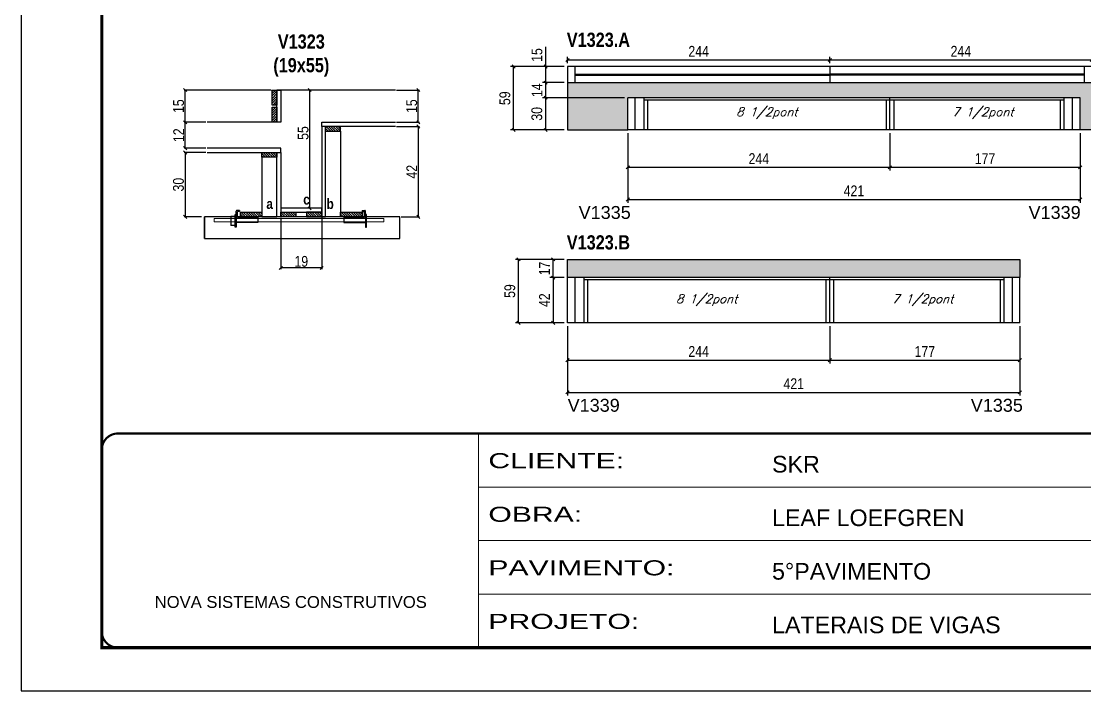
# Model space of a CAD drawing. Extents: x 3309 to 10384, y -2522 to 14608.
# Drawn here: x 8078 to 9068, y 7815 to 8438 of the extents above; entities that cross this region are included whole.
import ezdxf

# ---------------------------------------------------------------- set-up
doc = ezdxf.new("R2010")
doc.units = 0
doc.linetypes.add('CONTINUO', pattern=[0])
doc.linetypes.add('DASHED', pattern=[0.75, 0.5, -0.25])
for name, color, linetype in [('5', 5, 'Continuous'), ('barrote', 251, 'Continuous'), ('COTA', 241, 'Continuous'), ('detalhes', 4, 'Continuous'), ('NOMENCLATURA', 7, 'Continuous'), ('Painéis', 200, 'Continuous'), ('presilha', 1, 'Continuous'), ('SARR_2.2x10', 60, 'Continuous'), ('SARR_2.2x7', 40, 'Continuous'), ('SARR_3.5x7', 81, 'Continuous'), ('texto', 7, 'Continuous')]:
    doc.layers.add(name, color=color, linetype=linetype)
for name, color, linetype, lineweight in [('CONCRETO', 251, 'Continuous', 25), ('Folhas', 255, 'Continuous', 9), ('SARRAFO DE PRESSAO', 251, 'DASHED', 9), ('SCO-___-LAJ', 2, 'Continuous', 0)]:
    doc.layers.add(name, color=color, linetype=linetype, lineweight=lineweight)
doc.layers.add('Laje_Perimetro', color=7, linetype='Continuous', plot=False)
doc.styles.add('ARIAL', font='arial.ttf')
doc.styles.add('COTA TECNICA', font='techl___.ttf', dxfattribs={"height": 10})
doc.styles.add('COTA TECNICA 2X', font='techl___.ttf', dxfattribs={"height": 10})
doc.styles.add('Romans', font='romans.shx')
doc.styles.get("Standard").update_dxf_attribs({"font": 'arial.ttf'})
doc.styles.add('TECNICA', font='techb___.ttf', dxfattribs={"height": 10})
doc.styles.add('Tecnologia', font='')
doc.styles.get('Tecnologia').set_extended_font_data('Forgotten Futurist')
doc.dimstyles.new('PAINEL', dxfattribs={"dimtxt": 10, "dimasz": 3, "dimexe": 3, "dimexo": 3, "dimgap": 3, "dimtad": 1, "dimdec": 1, "dimzin": 12, "dimdsep": 46, "dimtxsty": 'COTA TECNICA', "dimblk1": 'OBLIQUE', "dimblk2": 'OBLIQUE', "dimsah": 1, "dimcen": 0.9, "dimclrd": 4, "dimclre": 4, "dimclrt": 240, "dimadec": 1, "dimazin": 3, "dimtfac": 1, "dimtdec": 1, "dimtmove": 0, "dimatfit": 3, "dimfxl": 1, "dimtolj": 1, "dimtzin": 12, "dimarcsym": 0})
doc.dimstyles.new('SECAO', dxfattribs={"dimscale": 0.333333, "dimtxt": 5, "dimasz": 9, "dimexe": 3, "dimexo": 3, "dimgap": 3, "dimtad": 1, "dimdec": 1, "dimlfac": 0.5, "dimzin": 12, "dimdsep": 46, "dimtxsty": 'COTA TECNICA 2X', "dimblk1": 'OBLIQUE', "dimblk2": 'OBLIQUE', "dimsah": 1, "dimcen": 0.9, "dimclrd": 4, "dimclre": 4, "dimclrt": 240, "dimadec": 1, "dimazin": 3, "dimtfac": 1, "dimtdec": 1, "dimtmove": 0, "dimatfit": 3, "dimfxl": 1, "dimtolj": 1, "dimtzin": 12, "dimarcsym": 0})
pattern_1 = [(135, (41554.996, -115256.5343), (-1.122532015, -1.122532015), [])]

# ---------------------------------------------------------------- blocks, each defined once
blk = doc.blocks.new('9999999999')
at = {"color": 30, "linetype": 'CONTINUO'}
for p, q in [((98564.56, 34230.21), (98564.56, 34429.45)), ((98564.56, 34379.64), (99583.98, 34379.64)), ((98564.56, 34329.83), (99487.98, 34329.83)), ((98564.56, 34280.02), (99487.98, 34280.02))]:
    blk.add_line(p, q, dxfattribs=at)
at = {"color": 30, "linetype": 'CONTINUO', "const_width": 2}
blk.add_lwpolyline([(99583.98, 34230.21), (99583.98, 34414.45, 0.414214), (99568.98, 34429.45), (98228.98, 34429.45, 0.414214), (98213.98, 34414.45), (98213.98, 34245.21, 0.414214), (98228.98, 34230.21), (99583.98, 34230.21)], format="xyb", dxfattribs=at)
at = {"layer": 'Folhas'}
blk.add_lwpolyline([(98138.98, 34190.21), (99623.98, 34190.21), (99623.98, 35240.21), (98138.98, 35240.21)], close=True, dxfattribs=at)
at = {"layer": 'Folhas', "color": 30, "const_width": 3}
blk.add_lwpolyline([(98213.98, 34230.21), (99583.98, 34230.21), (99583.98, 35200.21), (98213.98, 35200.21)], close=True, dxfattribs=at)
at = {"color": 7, "linetype": 'Continuous', "ltscale": 5, "style": 'ARIAL'}
for s, height, p in [('SKR', 15.483, (98837.68, 34393.13)), ('LEAF LOEFGREN', 15.4829, (98837.68, 34343.32)), ('5°PAVIMENTO', 15.4829, (98837.68, 34293.51)), ('NOVA SISTEMAS CONSTRUTIVOS', 11.0592, (98263.19, 34267.21)), ('LATERAIS DE VIGAS', 15.4829, (98837.68, 34243.7))]:
    blk.add_text(s, height=height, dxfattribs=at).set_placement(p)
at = {"layer": 'Folhas', "color": 7, "style": 'Tecnologia', "width": 1.5}
for s, p in [('CLIENTE:', (98573.65, 34397.17)), ('OBRA:', (98573.65, 34347.31)), ('PAVIMENTO:', (98573.65, 34297.5)), ('PROJETO:', (98573.65, 34247.69))]:
    blk.add_text(s, height=14, dxfattribs=at).set_placement(p)
blk = doc.blocks.new('_Oblique')
at = {"color": 0, "linetype": 'ByBlock', "lineweight": -2}
blk.add_line((-0.5, -0.5), (0.5, 0.5), dxfattribs=at)
blk = doc.blocks.new('*D618')
at = {"layer": 'COTA', "color": 4, "lineweight": -2, "transparency": 16777216}
for p, q in [((8319.46, 8254.64), (8319.46, 8207.16)), ((8357.46, 8254.64), (8357.46, 8207.16)), ((8357.46, 8208.16), (8319.46, 8208.16))]:
    blk.add_line(p, q, dxfattribs=at)
at = {"layer": 'Defpoints', "color": 0, "transparency": 16777216}
for p in [(8319.46, 8255.64), (8357.46, 8255.64), (8319.46, 8208.16)]:
    blk.add_point(p, dxfattribs=at)
at = {"layer": 'COTA', "color": 4, "lineweight": -2, "transparency": 16777216, "xscale": 3, "yscale": 3, "zscale": 3, "rotation": 180}
blk.add_blockref('_Oblique', (8319.46, 8208.16), dxfattribs=at)
at = {"layer": 'COTA', "color": 4, "lineweight": -2, "transparency": 16777216, "xscale": 3, "yscale": 3, "zscale": 3}
blk.add_blockref('_Oblique', (8357.46, 8208.16), dxfattribs=at)
at = {"layer": 'COTA', "color": 240, "transparency": 16777216, "insert": (8338.46, 8214.25), "char_height": 10, "attachment_point": 5, "style": 'COTA TECNICA 2X'}
blk.add_mtext('\\A1;19', dxfattribs=at)
blk = doc.blocks.new('PRESILHA METÁLICA 1')
at = {"layer": 'presilha'}
for p, q in [((6, 15.5), (7.5, 15.5)), ((6, -2.5), (6, 15.5)), ((7.5, 10.6), (7.5, 19.9)), ((7.5, 15.5), (7.5, -2.5)), ((12, 21), (8.6, 21)), ((9, 11.6), (9, 18.9)), ((12, 19.5), (9.6, 19.5)), ((12, 21), (12, 19.5)), ((0, 13), (6, 13)), ((0, 13), (0, 0)), ((6, 0), (0, 0)), ((6, 13), (6, 0)), ((37.5, 4.1), (7.5, 4.1)), ((37.5, 11), (9.6, 11)), ((37.5, 11), (37.5, 4.1)), ((7.5, -2.5), (6, -2.5))]:
    blk.add_line(p, q, dxfattribs=at)
for centre, radius, start, end in [((8.6, 19.9), 1.14, 90, 180), ((9.6, 18.9), 0.57, 90, 180), ((9.6, 11.6), 0.57, 180, 270)]:
    blk.add_arc(centre, radius, start, end, dxfattribs=at)
blk = doc.blocks.new('PRESILHA METÁLICA 2')
at = {"layer": 'presilha'}
for p, q in [((-5.2, 23.5), (-5.2, 22)), ((-5.2, 23.5), (-1.9, 23.5)), ((-5.2, 22), (-2.8, 22)), ((-2.2, 14.1), (-2.2, 21.4)), ((0.8, 18), (-0.8, 18)), ((-0.8, 18), (-0.8, 0)), ((-0.8, 14.6), (-0.8, 22.4)), ((0.8, 0), (0.8, 18)), ((-30.8, 13.5), (-30.8, 6.6)), ((-30.8, 13.5), (-2.8, 13.5)), ((-30.8, 6.6), (-0.8, 6.6)), ((-0.8, 0), (0.8, 0))]:
    blk.add_line(p, q, dxfattribs=at)
for centre, radius, start, end in [((-2.8, 21.4), 0.57, 0, 90), ((-1.9, 22.4), 1.14, 0, 90), ((-2.8, 14.1), 0.57, 270, 0)]:
    blk.add_arc(centre, radius, start, end, dxfattribs=at)
blk = doc.blocks.new('*D619')
at = {"layer": 'COTA', "color": 4, "lineweight": -2, "transparency": 16777216}
for p, q in [((8249.76, 8315.64), (8229.41, 8315.64)), ((8230.41, 8315.64), (8230.41, 8255.64)), ((8245.64, 8255.64), (8229.41, 8255.64))]:
    blk.add_line(p, q, dxfattribs=at)
at = {"layer": 'Defpoints', "color": 0, "transparency": 16777216}
for p in [(8250.76, 8315.64), (8230.41, 8255.64), (8246.64, 8255.64)]:
    blk.add_point(p, dxfattribs=at)
at = {"layer": 'COTA', "color": 4, "lineweight": -2, "transparency": 16777216, "xscale": 3, "yscale": 3, "zscale": 3}
for p, rotation in [((8230.41, 8315.64), 90), ((8230.41, 8255.64), 270)]:
    blk.add_blockref('_Oblique', p, dxfattribs=dict(at, rotation=rotation))
at = {"layer": 'COTA', "color": 240, "transparency": 16777216, "insert": (8224.19, 8285.64), "char_height": 10, "attachment_point": 5, "rotation": 90, "style": 'COTA TECNICA 2X'}
blk.add_mtext('\\A1;30', dxfattribs=at)
blk = doc.blocks.new('*D620')
at = {"layer": 'COTA', "color": 4, "lineweight": -2, "transparency": 16777216}
for p, q in [((8427.16, 8339.64), (8448.38, 8339.64)), ((8447.38, 8339.64), (8447.38, 8255.64)), ((8431.27, 8255.64), (8448.38, 8255.64))]:
    blk.add_line(p, q, dxfattribs=at)
at = {"layer": 'Defpoints', "color": 0, "transparency": 16777216}
for p in [(8426.16, 8339.64), (8430.27, 8255.64), (8447.38, 8255.64)]:
    blk.add_point(p, dxfattribs=at)
at = {"layer": 'COTA', "color": 4, "lineweight": -2, "transparency": 16777216, "xscale": 3, "yscale": 3, "zscale": 3}
for p, rotation in [((8447.38, 8339.64), 90), ((8447.38, 8255.64), 270)]:
    blk.add_blockref('_Oblique', p, dxfattribs=dict(at, rotation=rotation))
at = {"layer": 'COTA', "color": 240, "transparency": 16777216, "insert": (8441.3, 8297.64), "char_height": 10, "attachment_point": 5, "rotation": 90, "style": 'COTA TECNICA 2X'}
blk.add_mtext('\\A1;42', dxfattribs=at)
blk = doc.blocks.new('*D621')
at = {"layer": 'COTA', "color": 4, "lineweight": -2, "transparency": 16777216}
for p, q in [((8356.46, 8373.64), (8345.28, 8373.64)), ((8346.28, 8263.64), (8346.28, 8373.64)), ((8356.46, 8263.64), (8345.28, 8263.64))]:
    blk.add_line(p, q, dxfattribs=at)
at = {"layer": 'Defpoints', "color": 0, "transparency": 16777216}
for p in [(8346.28, 8373.64), (8357.46, 8373.64), (8357.46, 8263.64)]:
    blk.add_point(p, dxfattribs=at)
at = {"layer": 'COTA', "color": 4, "lineweight": -2, "transparency": 16777216, "xscale": 3, "yscale": 3, "zscale": 3}
for p, rotation in [((8346.28, 8373.64), 90), ((8346.28, 8263.64), 270)]:
    blk.add_blockref('_Oblique', p, dxfattribs=dict(at, rotation=rotation))
at = {"layer": 'COTA', "color": 240, "transparency": 16777216, "insert": (8340.17, 8333.64), "char_height": 10, "attachment_point": 5, "rotation": 90, "style": 'COTA TECNICA 2X'}
blk.add_mtext('\\A1;55', dxfattribs=at)
blk = doc.blocks.new('*D622')
at = {"layer": 'COTA', "color": 4, "lineweight": -2, "transparency": 16777216}
for p, q in [((8427.16, 8373.64), (8448.38, 8373.64)), ((8447.38, 8343.64), (8447.38, 8373.64)), ((8427.16, 8343.64), (8448.38, 8343.64))]:
    blk.add_line(p, q, dxfattribs=at)
at = {"layer": 'Defpoints', "color": 0, "transparency": 16777216}
for p in [(8426.16, 8373.64), (8447.38, 8373.64), (8426.16, 8343.64)]:
    blk.add_point(p, dxfattribs=at)
at = {"layer": 'COTA', "color": 4, "lineweight": -2, "transparency": 16777216, "xscale": 3, "yscale": 3, "zscale": 3}
for p, rotation in [((8447.38, 8373.64), 90), ((8447.38, 8343.64), 270)]:
    blk.add_blockref('_Oblique', p, dxfattribs=dict(at, rotation=rotation))
at = {"layer": 'COTA', "color": 240, "transparency": 16777216, "insert": (8441.27, 8358.64), "char_height": 10, "attachment_point": 5, "rotation": 90, "style": 'COTA TECNICA 2X'}
blk.add_mtext('\\A1;15', dxfattribs=at)
blk = doc.blocks.new('*D623')
at = {"layer": 'COTA', "color": 4, "lineweight": -2, "transparency": 16777216}
for p, q in [((8249.76, 8343.64), (8229.41, 8343.64)), ((8230.41, 8319.64), (8230.41, 8343.64)), ((8249.76, 8319.64), (8229.41, 8319.64))]:
    blk.add_line(p, q, dxfattribs=at)
at = {"layer": 'Defpoints', "color": 0, "transparency": 16777216}
for p in [(8230.41, 8343.64), (8250.76, 8343.64), (8250.76, 8319.64)]:
    blk.add_point(p, dxfattribs=at)
at = {"layer": 'COTA', "color": 4, "lineweight": -2, "transparency": 16777216, "xscale": 3, "yscale": 3, "zscale": 3}
for p, rotation in [((8230.41, 8343.64), 90), ((8230.41, 8319.64), 270)]:
    blk.add_blockref('_Oblique', p, dxfattribs=dict(at, rotation=rotation))
at = {"layer": 'COTA', "color": 240, "transparency": 16777216, "insert": (8224.35, 8331.64), "char_height": 10, "attachment_point": 5, "rotation": 90, "style": 'COTA TECNICA 2X'}
blk.add_mtext('\\A1;12', dxfattribs=at)
blk = doc.blocks.new('*D624')
at = {"layer": 'COTA', "color": 4, "lineweight": -2, "transparency": 16777216}
for p, q in [((8310.46, 8373.64), (8229.41, 8373.64)), ((8230.41, 8343.64), (8230.41, 8373.64)), ((8249.76, 8343.64), (8229.41, 8343.64))]:
    blk.add_line(p, q, dxfattribs=at)
at = {"layer": 'Defpoints', "color": 0, "transparency": 16777216}
for p in [(8230.41, 8373.64), (8311.46, 8373.64), (8250.76, 8343.64)]:
    blk.add_point(p, dxfattribs=at)
at = {"layer": 'COTA', "color": 4, "lineweight": -2, "transparency": 16777216, "xscale": 3, "yscale": 3, "zscale": 3}
for p, rotation in [((8230.41, 8373.64), 90), ((8230.41, 8343.64), 270)]:
    blk.add_blockref('_Oblique', p, dxfattribs=dict(at, rotation=rotation))
at = {"layer": 'COTA', "color": 240, "transparency": 16777216, "insert": (8224.3, 8358.64), "char_height": 10, "attachment_point": 5, "rotation": 90, "style": 'COTA TECNICA 2X'}
blk.add_mtext('\\A1;15', dxfattribs=at)
blk = doc.blocks.new('*D625')
at = {"layer": 'COTA', "color": 4, "lineweight": -2, "transparency": 16777216}
for p, q in [((8642.26, 8333.51), (8642.26, 8298.76)), ((8886.26, 8333.51), (8886.26, 8298.76)), ((8642.26, 8301.76), (8886.26, 8301.76))]:
    blk.add_line(p, q, dxfattribs=at)
at = {"layer": 'Defpoints', "color": 0, "transparency": 16777216}
for p in [(8642.26, 8336.51), (8886.26, 8336.51), (8886.26, 8301.76)]:
    blk.add_point(p, dxfattribs=at)
at = {"layer": 'COTA', "color": 4, "lineweight": -2, "transparency": 16777216, "xscale": 3, "yscale": 3, "zscale": 3, "rotation": 180}
blk.add_blockref('_Oblique', (8642.26, 8301.76), dxfattribs=at)
at = {"layer": 'COTA', "color": 4, "lineweight": -2, "transparency": 16777216, "xscale": 3, "yscale": 3, "zscale": 3}
blk.add_blockref('_Oblique', (8886.26, 8301.76), dxfattribs=at)
at = {"layer": 'COTA', "color": 240, "transparency": 16777216, "insert": (8764.26, 8309.83), "char_height": 10, "attachment_point": 5, "style": 'COTA TECNICA'}
blk.add_mtext('\\A1;244', dxfattribs=at)
blk = doc.blocks.new('*D626')
at = {"layer": 'COTA', "color": 4, "lineweight": -2, "transparency": 16777216}
for p, q in [((8886.26, 8333.51), (8886.26, 8298.76)), ((9063.26, 8333.51), (9063.26, 8298.76)), ((8886.26, 8301.76), (9063.26, 8301.76))]:
    blk.add_line(p, q, dxfattribs=at)
at = {"layer": 'Defpoints', "color": 0, "transparency": 16777216}
for p in [(8886.26, 8336.51), (9063.26, 8336.51), (9063.26, 8301.76)]:
    blk.add_point(p, dxfattribs=at)
at = {"layer": 'COTA', "color": 4, "lineweight": -2, "transparency": 16777216, "xscale": 3, "yscale": 3, "zscale": 3, "rotation": 180}
blk.add_blockref('_Oblique', (8886.26, 8301.76), dxfattribs=at)
at = {"layer": 'COTA', "color": 4, "lineweight": -2, "transparency": 16777216, "xscale": 3, "yscale": 3, "zscale": 3}
blk.add_blockref('_Oblique', (9063.26, 8301.76), dxfattribs=at)
at = {"layer": 'COTA', "color": 240, "transparency": 16777216, "insert": (8974.76, 8309.83), "char_height": 10, "attachment_point": 5, "style": 'COTA TECNICA'}
blk.add_mtext('\\A1;177', dxfattribs=at)
blk = doc.blocks.new('*D627')
at = {"layer": 'COTA', "color": 4, "lineweight": -2, "transparency": 16777216}
for p, q in [((8642.26, 8333.51), (8642.26, 8268.79)), ((9063.26, 8333.51), (9063.26, 8268.79)), ((8642.26, 8271.79), (9063.26, 8271.79))]:
    blk.add_line(p, q, dxfattribs=at)
at = {"layer": 'Defpoints', "color": 0, "transparency": 16777216}
for p in [(8642.26, 8336.51), (9063.26, 8336.51), (9063.26, 8271.79)]:
    blk.add_point(p, dxfattribs=at)
at = {"layer": 'COTA', "color": 4, "lineweight": -2, "transparency": 16777216, "xscale": 3, "yscale": 3, "zscale": 3, "rotation": 180}
blk.add_blockref('_Oblique', (8642.26, 8271.79), dxfattribs=at)
at = {"layer": 'COTA', "color": 4, "lineweight": -2, "transparency": 16777216, "xscale": 3, "yscale": 3, "zscale": 3}
blk.add_blockref('_Oblique', (9063.26, 8271.79), dxfattribs=at)
at = {"layer": 'COTA', "color": 240, "transparency": 16777216, "insert": (8852.76, 8279.86), "char_height": 10, "attachment_point": 5, "style": 'COTA TECNICA'}
blk.add_mtext('\\A1;421', dxfattribs=at)
blk = doc.blocks.new('*D628')
at = {"layer": 'COTA', "color": 4, "lineweight": -2, "transparency": 16777216}
for p, q in [((8586.26, 8154.17), (8586.26, 8119.42)), ((8830.26, 8154.17), (8830.26, 8119.42)), ((8586.26, 8122.42), (8830.26, 8122.42))]:
    blk.add_line(p, q, dxfattribs=at)
at = {"layer": 'Defpoints', "color": 0, "transparency": 16777216}
for p in [(8586.26, 8157.17), (8830.26, 8157.17), (8830.26, 8122.42)]:
    blk.add_point(p, dxfattribs=at)
at = {"layer": 'COTA', "color": 4, "lineweight": -2, "transparency": 16777216, "xscale": 3, "yscale": 3, "zscale": 3, "rotation": 180}
blk.add_blockref('_Oblique', (8586.26, 8122.42), dxfattribs=at)
at = {"layer": 'COTA', "color": 4, "lineweight": -2, "transparency": 16777216, "xscale": 3, "yscale": 3, "zscale": 3}
blk.add_blockref('_Oblique', (8830.26, 8122.42), dxfattribs=at)
at = {"layer": 'COTA', "color": 240, "transparency": 16777216, "insert": (8708.26, 8130.49), "char_height": 10, "attachment_point": 5, "style": 'COTA TECNICA'}
blk.add_mtext('\\A1;244', dxfattribs=at)
blk = doc.blocks.new('*D629')
at = {"layer": 'COTA', "color": 4, "lineweight": -2, "transparency": 16777216}
for p, q in [((8830.26, 8154.17), (8830.26, 8119.42)), ((9007.26, 8154.17), (9007.26, 8119.42)), ((8830.26, 8122.42), (9007.26, 8122.42))]:
    blk.add_line(p, q, dxfattribs=at)
at = {"layer": 'Defpoints', "color": 0, "transparency": 16777216}
for p in [(8830.26, 8157.17), (9007.26, 8157.17), (9007.26, 8122.42)]:
    blk.add_point(p, dxfattribs=at)
at = {"layer": 'COTA', "color": 4, "lineweight": -2, "transparency": 16777216, "xscale": 3, "yscale": 3, "zscale": 3, "rotation": 180}
blk.add_blockref('_Oblique', (8830.26, 8122.42), dxfattribs=at)
at = {"layer": 'COTA', "color": 4, "lineweight": -2, "transparency": 16777216, "xscale": 3, "yscale": 3, "zscale": 3}
blk.add_blockref('_Oblique', (9007.26, 8122.42), dxfattribs=at)
at = {"layer": 'COTA', "color": 240, "transparency": 16777216, "insert": (8918.76, 8130.49), "char_height": 10, "attachment_point": 5, "style": 'COTA TECNICA'}
blk.add_mtext('\\A1;177', dxfattribs=at)
blk = doc.blocks.new('*D630')
at = {"layer": 'COTA', "color": 4, "lineweight": -2, "transparency": 16777216}
for p, q in [((8586.26, 8154.17), (8586.26, 8089.45)), ((9007.26, 8154.17), (9007.26, 8089.45)), ((8586.26, 8092.45), (9007.26, 8092.45))]:
    blk.add_line(p, q, dxfattribs=at)
at = {"layer": 'Defpoints', "color": 0, "transparency": 16777216}
for p in [(8586.26, 8157.17), (9007.26, 8157.17), (9007.26, 8092.45)]:
    blk.add_point(p, dxfattribs=at)
at = {"layer": 'COTA', "color": 4, "lineweight": -2, "transparency": 16777216, "xscale": 3, "yscale": 3, "zscale": 3, "rotation": 180}
blk.add_blockref('_Oblique', (8586.26, 8092.45), dxfattribs=at)
at = {"layer": 'COTA', "color": 4, "lineweight": -2, "transparency": 16777216, "xscale": 3, "yscale": 3, "zscale": 3}
blk.add_blockref('_Oblique', (9007.26, 8092.45), dxfattribs=at)
at = {"layer": 'COTA', "color": 240, "transparency": 16777216, "insert": (8796.76, 8100.53), "char_height": 10, "attachment_point": 5, "style": 'COTA TECNICA'}
blk.add_mtext('\\A1;421', dxfattribs=at)
blk = doc.blocks.new('*D631')
at = {"layer": 'COTA', "color": 4, "lineweight": -2, "transparency": 16777216}
for p, q in [((8583.26, 8199.17), (8569.87, 8199.17)), ((8572.87, 8199.17), (8572.87, 8157.17)), ((8583.26, 8157.17), (8569.87, 8157.17))]:
    blk.add_line(p, q, dxfattribs=at)
at = {"layer": 'Defpoints', "color": 0, "transparency": 16777216}
for p in [(8586.26, 8199.17), (8572.87, 8157.17), (8586.26, 8157.17)]:
    blk.add_point(p, dxfattribs=at)
at = {"layer": 'COTA', "color": 4, "lineweight": -2, "transparency": 16777216, "xscale": 3, "yscale": 3, "zscale": 3}
for p, rotation in [((8572.87, 8199.17), 90), ((8572.87, 8157.17), 270)]:
    blk.add_blockref('_Oblique', p, dxfattribs=dict(at, rotation=rotation))
at = {"layer": 'COTA', "color": 240, "transparency": 16777216, "insert": (8564.79, 8178.17), "char_height": 10, "attachment_point": 5, "rotation": 90, "style": 'COTA TECNICA'}
blk.add_mtext('\\A1;42', dxfattribs=at)
blk = doc.blocks.new('*D632')
at = {"layer": 'COTA', "color": 4, "lineweight": -2, "transparency": 16777216}
for p, q in [((8583.26, 8216.17), (8569.87, 8216.17)), ((8572.87, 8199.17), (8572.87, 8216.17)), ((8583.26, 8199.17), (8569.87, 8199.17))]:
    blk.add_line(p, q, dxfattribs=at)
at = {"layer": 'Defpoints', "color": 0, "transparency": 16777216}
for p in [(8572.87, 8216.17), (8586.26, 8216.17), (8586.26, 8199.17)]:
    blk.add_point(p, dxfattribs=at)
at = {"layer": 'COTA', "color": 4, "lineweight": -2, "transparency": 16777216, "xscale": 3, "yscale": 3, "zscale": 3}
for p, rotation in [((8572.87, 8216.17), 90), ((8572.87, 8199.17), 270)]:
    blk.add_blockref('_Oblique', p, dxfattribs=dict(at, rotation=rotation))
at = {"layer": 'COTA', "color": 240, "transparency": 16777216, "insert": (8564.79, 8207.67), "char_height": 10, "attachment_point": 5, "rotation": 90, "style": 'COTA TECNICA'}
blk.add_mtext('\\A1;17', dxfattribs=at)
blk = doc.blocks.new('*D633')
at = {"layer": 'COTA', "color": 4, "lineweight": -2, "transparency": 16777216}
for p, q in [((8583.26, 8216.17), (8537.69, 8216.17)), ((8540.69, 8157.17), (8540.69, 8216.17)), ((8583.26, 8157.17), (8537.69, 8157.17))]:
    blk.add_line(p, q, dxfattribs=at)
at = {"layer": 'Defpoints', "color": 0, "transparency": 16777216}
for p in [(8540.69, 8216.17), (8586.26, 8216.17, 0), (8586.26, 8157.17, 0)]:
    blk.add_point(p, dxfattribs=at)
at = {"layer": 'COTA', "color": 4, "lineweight": -2, "transparency": 16777216, "xscale": 3, "yscale": 3, "zscale": 3}
for p, rotation in [((8540.69, 8216.17), 90), ((8540.69, 8157.17), 270)]:
    blk.add_blockref('_Oblique', p, dxfattribs=dict(at, rotation=rotation))
at = {"layer": 'COTA', "color": 240, "transparency": 16777216, "insert": (8532.55, 8186.67), "char_height": 10, "attachment_point": 5, "rotation": 90, "style": 'COTA TECNICA'}
blk.add_mtext('\\A1;59', dxfattribs=at)
blk = doc.blocks.new('*D634')
at = {"layer": 'COTA', "color": 4, "lineweight": -2, "transparency": 16777216}
for p, q in [((8586.26, 8398.51), (8586.26, 8404.59)), ((8830.26, 8398.51), (8830.26, 8404.59)), ((8586.26, 8401.59), (8830.26, 8401.59))]:
    blk.add_line(p, q, dxfattribs=at)
at = {"layer": 'Defpoints', "color": 0, "transparency": 16777216}
for p in [(8586.26, 8395.51, 0), (8830.26, 8401.59), (8830.26, 8395.51, 0)]:
    blk.add_point(p, dxfattribs=at)
at = {"layer": 'COTA', "color": 4, "lineweight": -2, "transparency": 16777216, "xscale": 3, "yscale": 3, "zscale": 3, "rotation": 180}
blk.add_blockref('_Oblique', (8586.26, 8401.59), dxfattribs=at)
at = {"layer": 'COTA', "color": 4, "lineweight": -2, "transparency": 16777216, "xscale": 3, "yscale": 3, "zscale": 3}
blk.add_blockref('_Oblique', (8830.26, 8401.59), dxfattribs=at)
at = {"layer": 'COTA', "color": 240, "transparency": 16777216, "insert": (8708.26, 8409.66), "char_height": 10, "attachment_point": 5, "style": 'COTA TECNICA'}
blk.add_mtext('\\A1;244', dxfattribs=at)
blk = doc.blocks.new('*D635')
at = {"layer": 'COTA', "color": 4, "lineweight": -2, "transparency": 16777216}
for p, q in [((8830.26, 8398.51), (8830.26, 8404.59)), ((9074.26, 8398.51), (9074.26, 8404.59)), ((8830.26, 8401.59), (9074.26, 8401.59))]:
    blk.add_line(p, q, dxfattribs=at)
at = {"layer": 'Defpoints', "color": 0, "transparency": 16777216}
for p in [(8830.26, 8395.51, 0), (9074.26, 8401.59), (9074.26, 8395.51, 0)]:
    blk.add_point(p, dxfattribs=at)
at = {"layer": 'COTA', "color": 4, "lineweight": -2, "transparency": 16777216, "xscale": 3, "yscale": 3, "zscale": 3, "rotation": 180}
blk.add_blockref('_Oblique', (8830.26, 8401.59), dxfattribs=at)
at = {"layer": 'COTA', "color": 4, "lineweight": -2, "transparency": 16777216, "xscale": 3, "yscale": 3, "zscale": 3}
blk.add_blockref('_Oblique', (9074.26, 8401.59), dxfattribs=at)
at = {"layer": 'COTA', "color": 240, "transparency": 16777216, "insert": (8952.26, 8409.66), "char_height": 10, "attachment_point": 5, "style": 'COTA TECNICA'}
blk.add_mtext('\\A1;244', dxfattribs=at)
blk = doc.blocks.new('*D636')
at = {"layer": 'COTA', "color": 4, "lineweight": -2, "transparency": 16777216}
for p, q in [((8639.26, 8366.51), (8562.93, 8366.51)), ((8565.93, 8336.51), (8565.93, 8366.51)), ((8583.26, 8336.51), (8562.93, 8336.51))]:
    blk.add_line(p, q, dxfattribs=at)
at = {"layer": 'Defpoints', "color": 0, "transparency": 16777216}
for p in [(8565.93, 8366.51), (8642.26, 8366.51, 0), (8586.26, 8336.51, 0)]:
    blk.add_point(p, dxfattribs=at)
at = {"layer": 'COTA', "color": 4, "lineweight": -2, "transparency": 16777216, "xscale": 3, "yscale": 3, "zscale": 3}
for p, rotation in [((8565.93, 8366.51), 90), ((8565.93, 8336.51), 270)]:
    blk.add_blockref('_Oblique', p, dxfattribs=dict(at, rotation=rotation))
at = {"layer": 'COTA', "color": 240, "transparency": 16777216, "insert": (8557.71, 8351.51), "char_height": 10, "attachment_point": 5, "rotation": 90, "style": 'COTA TECNICA'}
blk.add_mtext('\\A1;30', dxfattribs=at)
blk = doc.blocks.new('*D637')
at = {"layer": 'COTA', "color": 4, "lineweight": -2, "transparency": 16777216}
for p, q in [((8583.26, 8380.51), (8562.93, 8380.51)), ((8565.93, 8366.51), (8565.93, 8380.51)), ((8639.26, 8366.51), (8562.93, 8366.51))]:
    blk.add_line(p, q, dxfattribs=at)
at = {"layer": 'Defpoints', "color": 0, "transparency": 16777216}
for p in [(8565.93, 8380.51), (8586.26, 8380.51, 0), (8642.26, 8366.51, 0)]:
    blk.add_point(p, dxfattribs=at)
at = {"layer": 'COTA', "color": 4, "lineweight": -2, "transparency": 16777216, "xscale": 3, "yscale": 3, "zscale": 3}
for p, rotation in [((8565.93, 8380.51), 90), ((8565.93, 8366.51), 270)]:
    blk.add_blockref('_Oblique', p, dxfattribs=dict(at, rotation=rotation))
at = {"layer": 'COTA', "color": 240, "transparency": 16777216, "insert": (8557.86, 8373.51), "char_height": 10, "attachment_point": 5, "rotation": 90, "style": 'COTA TECNICA'}
blk.add_mtext('\\A1;14', dxfattribs=at)
blk = doc.blocks.new('*D638')
at = {"layer": 'COTA', "color": 4, "lineweight": -2, "transparency": 16777216}
for p, q in [((8565.93, 8395.51), (8565.93, 8413.88)), ((8583.26, 8395.51), (8562.93, 8395.51)), ((8565.93, 8380.51), (8565.93, 8395.51)), ((8583.26, 8380.51), (8562.93, 8380.51))]:
    blk.add_line(p, q, dxfattribs=at)
at = {"layer": 'Defpoints', "color": 0, "transparency": 16777216}
for p in [(8565.93, 8395.51), (8586.26, 8395.51, 0), (8586.26, 8380.51, 0)]:
    blk.add_point(p, dxfattribs=at)
at = {"layer": 'COTA', "color": 4, "lineweight": -2, "transparency": 16777216, "xscale": 3, "yscale": 3, "zscale": 3}
for p, rotation in [((8565.93, 8395.51), 90), ((8565.93, 8380.51), 270)]:
    blk.add_blockref('_Oblique', p, dxfattribs=dict(at, rotation=rotation))
at = {"layer": 'COTA', "color": 240, "transparency": 16777216, "insert": (8557.82, 8406.19), "char_height": 10, "attachment_point": 5, "rotation": 90, "style": 'COTA TECNICA'}
blk.add_mtext('\\A1;15', dxfattribs=at)
blk = doc.blocks.new('*D639')
at = {"layer": 'COTA', "color": 4, "lineweight": -2, "transparency": 16777216}
for p, q in [((8583.26, 8395.51), (8533.11, 8395.51)), ((8536.11, 8336.51), (8536.11, 8395.51)), ((8583.26, 8336.51), (8533.11, 8336.51))]:
    blk.add_line(p, q, dxfattribs=at)
at = {"layer": 'Defpoints', "color": 0, "transparency": 16777216}
for p in [(8536.11, 8395.51), (8586.26, 8395.51, 0), (8586.26, 8336.51, 0)]:
    blk.add_point(p, dxfattribs=at)
at = {"layer": 'COTA', "color": 4, "lineweight": -2, "transparency": 16777216, "xscale": 3, "yscale": 3, "zscale": 3}
for p, rotation in [((8536.11, 8395.51), 90), ((8536.11, 8336.51), 270)]:
    blk.add_blockref('_Oblique', p, dxfattribs=dict(at, rotation=rotation))
at = {"layer": 'COTA', "color": 240, "transparency": 16777216, "insert": (8527.97, 8366.01), "char_height": 10, "attachment_point": 5, "rotation": 90, "style": 'COTA TECNICA'}
blk.add_mtext('\\A1;59', dxfattribs=at)

msp = doc.modelspace()

# ---------------------------------------------------------------- hatches: boundary and pattern name
at = {"layer": 'COTA'}
h = msp.add_hatch(dxfattribs=at)
h.set_pattern_fill('AR-CONC', color=256, scale=0.03)
h.paths.add_polyline_path([(8586.26, 8336.51), (8642.26, 8336.51), (8642.26, 8366.51), (9063.26, 8366.51), (9063.26, 8336.51), (9074.26, 8336.51), (9074.26, 8380.51), (8586.26, 8380.51)])
h = msp.add_hatch(dxfattribs=at)
h.set_pattern_fill('AR-CONC', color=256, scale=0.03)
h.paths.add_polyline_path([(9007.26, 8199.17), (9007.26, 8216.17), (8586.26, 8216.17), (8586.26, 8199.17)])
at = {"layer": 'SARR_2.2x10'}
h = msp.add_hatch(dxfattribs=at)
h.set_pattern_fill('ANSI31', color=256, scale=0.5, angle=90)
h.set_pattern_definition([(135, (41475.396, -115256.5343), (-1.122532015, -1.122532015), [])])
h.paths.add_polyline_path([(8281.86, 8260.04), (8281.86, 8255.64), (8301.86, 8255.64), (8301.86, 8260.04)])
h = msp.add_hatch(dxfattribs=at)
h.set_pattern_fill('ANSI31', color=256, scale=0.5, angle=90)
h.set_pattern_definition([(135, (41568.596, -115256.5343), (-1.122532015, -1.122532015), [])])
h.paths.add_polyline_path([(8375.06, 8260.04), (8375.06, 8255.64), (8395.06, 8255.64), (8395.06, 8260.04)])
at = {"layer": 'SARR_2.2x7'}
h = msp.add_hatch(dxfattribs=at)
h.set_pattern_fill('ANSI31', color=256, scale=0.5)
h.set_pattern_definition([(45, (-115200.7123, -24813.9033), (-1.122532015, 1.122532015), [])])
h.paths.add_polyline_path([(8315.86, 8359.64), (8311.46, 8359.64), (8311.46, 8373.64), (8315.86, 8373.64)])
h = msp.add_hatch(dxfattribs=at)
h.set_pattern_fill('ANSI31', color=256, scale=0.5)
h.set_pattern_definition([(45, (-115200.7123, -24829.9033), (-1.122532015, 1.122532015), [])])
h.paths.add_polyline_path([(8315.86, 8343.64), (8311.46, 8343.64), (8311.46, 8357.64), (8315.86, 8357.64)])
h = msp.add_hatch(dxfattribs=at)
h.set_pattern_fill('ANSI31', color=256, scale=0.5, angle=90)
h.set_pattern_definition([(135, (41469.396, -115176.9343), (-1.122532015, -1.122532015), [])])
h.paths.add_polyline_path([(8361.06, 8339.64), (8361.06, 8335.24), (8375.06, 8335.24), (8375.06, 8339.64)])
h = msp.add_hatch(dxfattribs=at)
h.set_pattern_fill('ANSI31', color=256, scale=0.5, angle=90)
h.set_pattern_definition([(135, (41489.396, -115200.9343), (-1.122532015, -1.122532015), [])])
h.paths.add_polyline_path([(8315.86, 8315.64), (8315.86, 8311.24), (8301.86, 8311.24), (8301.86, 8315.64)])
h = msp.add_hatch(dxfattribs=at)
h.set_pattern_fill('ANSI31', color=256, scale=0.5, angle=90)
h.set_pattern_definition(pattern_1)
h.paths.add_polyline_path([(8333.46, 8255.64), (8333.46, 8260.04), (8319.46, 8260.04), (8319.46, 8255.64)])
h = msp.add_hatch(dxfattribs=at)
h.set_pattern_fill('ANSI31', color=256, scale=0.5, angle=90)
h.set_pattern_definition(pattern_1)
h.paths.add_polyline_path([(8343.46, 8260.04), (8343.46, 8255.64), (8357.46, 8255.64), (8357.46, 8260.04)])

# ---------------------------------------------------------------- linework, layer by layer
at = {"layer": 'barrote'}
msp.add_lwpolyline([(8248.4, 8235.64), (8430.32, 8235.64), (8430.32, 8255.64), (8248.4, 8255.64)], close=True, dxfattribs=at)
at = {"layer": 'CONCRETO', "linetype": 'Continuous'}
for p, q in [((8426.16, 8373.64), (8315.86, 8373.64)), ((8319.46, 8343.64), (8250.76, 8343.64))]:
    msp.add_line(p, q, dxfattribs=at)
at = {"layer": 'COTA'}
for p, q in [((8586.26, 8380.51, 0), (8586.26, 8336.51, 0)), ((8586.26, 8336.51, 0), (8642.26, 8336.51, 0)), ((9074.26, 8336.51, 0), (9063.26, 8336.51, 0)), ((8586.26, 8199.17, 0), (8586.26, 8216.17, 0)), ((8586.26, 8216.17, 0), (9007.26, 8216.17, 0)), ((9007.26, 8216.17, 0), (9007.26, 8199.17, 0))]:
    msp.add_line(p, q, dxfattribs=at)
at = {"layer": 'detalhes', "color": 250}
msp.add_line((8248.4, 8235.64), (8248.4, 8255.64), dxfattribs=at)
at = {"layer": 'Laje_Perimetro'}
msp.add_lwpolyline([(9562.87, 8864.98), (8077.87, 8864.98), (8077.87, 7814.98), (9562.87, 7814.98)], close=True, dxfattribs=at)
at = {"layer": 'Painéis', "linetype": 'ByBlock'}
for p, q in [((9074.26, 8395.51, 0), (8586.26, 8395.51, 0)), ((8586.26, 8395.51, 0), (8586.26, 8380.51, 0)), ((8830.26, 8395.51, 0), (8830.26, 8380.51, 0)), ((8586.26, 8380.51, 0), (9074.26, 8380.51, 0)), ((9063.26, 8366.51, 0), (8642.26, 8366.51, 0)), ((8642.26, 8336.51, 0), (8642.26, 8366.51, 0)), ((8886.26, 8336.51, 0), (8886.26, 8366.51, 0)), ((9063.26, 8336.51, 0), (9063.26, 8366.51, 0)), ((9063.26, 8336.51, 0), (8642.26, 8336.51, 0)), ((9007.26, 8199.17, 0), (8586.26, 8199.17, 0)), ((8586.26, 8157.17, 0), (8586.26, 8199.17, 0)), ((8830.26, 8157.17, 0), (8830.26, 8199.17, 0)), ((9007.26, 8157.17, 0), (9007.26, 8199.17, 0)), ((9007.26, 8157.17, 0), (8586.26, 8157.17, 0))]:
    msp.add_line(p, q, dxfattribs=at)
at = {"layer": 'Painéis', "linetype": 'Continuous'}
for points in [[(8315.86, 8343.64), (8315.86, 8373.64), (8319.46, 8373.64), (8319.46, 8343.64)], [(8361.06, 8255.64), (8361.06, 8339.64), (8357.46, 8339.64), (8357.46, 8255.64)], [(8315.86, 8255.64), (8315.86, 8315.64), (8319.46, 8315.64), (8319.46, 8255.64)], [(8357.46, 8263.64), (8319.46, 8263.64), (8319.46, 8260.04), (8357.46, 8260.04)]]:
    msp.add_lwpolyline(points, close=True, dxfattribs=at)
at = {"layer": 'Painéis', "linetype": 'Continuous', "elevation": 0}
for points in [[(8426.16, 8339.64), (8357.46, 8339.64), (8357.46, 8343.64), (8426.16, 8343.64)], [(8250.76, 8315.64), (8319.46, 8315.64), (8319.46, 8319.64), (8250.76, 8319.64)]]:
    msp.add_lwpolyline(points, dxfattribs=at)
at = {"layer": 'SARR_2.2x10'}
for points in [[(8281.86, 8260.04), (8301.86, 8260.04), (8301.86, 8255.64), (8281.86, 8255.64)], [(8375.06, 8260.04), (8395.06, 8260.04), (8395.06, 8255.64), (8375.06, 8255.64)]]:
    msp.add_lwpolyline(points, close=True, dxfattribs=at)
at = {"layer": 'SARR_2.2x7', "linetype": 'Continuous'}
for p, q in [((8593.26, 8380.51, 0), (8593.26, 8395.51, 0)), ((9067.26, 8380.51, 0), (9067.26, 8395.51, 0)), ((8593.26, 8388.51, 0), (8830.26, 8388.51, 0)), ((8593.26, 8387.51, 0), (8830.26, 8387.51, 0)), ((9067.26, 8388.51, 0), (8830.26, 8388.51, 0)), ((9067.26, 8387.51, 0), (8830.26, 8387.51, 0)), ((8649.26, 8336.51, 0), (8649.26, 8366.51, 0)), ((8886.26, 8364.31, 0), (8657.26, 8364.31, 0)), ((9048.26, 8364.31, 0), (8886.26, 8364.31, 0)), ((9056.26, 8336.51, 0), (9056.26, 8366.51, 0)), ((8593.26, 8157.17, 0), (8593.26, 8199.17, 0)), ((8830.26, 8196.97, 0), (8601.26, 8196.97, 0)), ((8992.26, 8196.97, 0), (8830.26, 8196.97, 0)), ((9000.26, 8157.17, 0), (9000.26, 8199.17, 0))]:
    msp.add_line(p, q, dxfattribs=at)
at = {"layer": 'SARR_2.2x7'}
for points in [[(8315.86, 8373.64), (8315.86, 8359.64), (8311.46, 8359.64), (8311.46, 8373.64)], [(8315.86, 8357.64), (8315.86, 8343.64), (8311.46, 8343.64), (8311.46, 8357.64)], [(8319.46, 8260.04), (8333.46, 8260.04), (8333.46, 8255.64), (8319.46, 8255.64)], [(8357.46, 8260.04), (8343.46, 8260.04), (8343.46, 8255.64), (8357.46, 8255.64)]]:
    msp.add_lwpolyline(points, close=True, dxfattribs=at)
at = {"layer": 'SARR_2.2x7', "elevation": 0}
for points in [[(8375.06, 8339.64), (8361.06, 8339.64), (8361.06, 8335.24), (8375.06, 8335.24)], [(8301.86, 8315.64), (8315.86, 8315.64), (8315.86, 8311.24), (8301.86, 8311.24)]]:
    msp.add_lwpolyline(points, close=True, dxfattribs=at)
at = {"layer": 'SARR_3.5x7'}
for p, q in [((8657.26, 8366.51, 0), (8657.26, 8336.51, 0)), ((8660.76, 8364.31, 0), (8660.76, 8336.51, 0)), ((8882.76, 8364.31, 0), (8882.76, 8336.51, 0)), ((8889.76, 8364.31, 0), (8889.76, 8336.51, 0)), ((9044.76, 8364.31, 0), (9044.76, 8336.51, 0)), ((9048.26, 8366.51, 0), (9048.26, 8336.51, 0)), ((8601.26, 8199.17, 0), (8601.26, 8157.17, 0)), ((8604.76, 8196.97, 0), (8604.76, 8157.17, 0)), ((8826.76, 8196.97, 0), (8826.76, 8157.17, 0)), ((8833.76, 8196.97, 0), (8833.76, 8157.17, 0)), ((8988.76, 8196.97, 0), (8988.76, 8157.17, 0)), ((8992.26, 8199.17, 0), (8992.26, 8157.17, 0))]:
    msp.add_line(p, q, dxfattribs=at)
for points in [[(8361.06, 8335.24), (8375.06, 8335.24), (8375.06, 8255.64), (8361.06, 8255.64)], [(8315.86, 8311.24), (8301.86, 8311.24), (8301.86, 8255.64), (8315.86, 8255.64)]]:
    msp.add_lwpolyline(points, close=True, dxfattribs=at)
at = {"layer": 'SCO-___-LAJ', "color": 1}
msp.add_lwpolyline([(8257.4, 8254.3), (8415.24, 8254.3), (8415.24, 8251.1), (8257.4, 8251.1)], close=True, dxfattribs=at)

# ---------------------------------------------------------------- block references
at = {"layer": 'presilha', "xscale": 0.6666666666666666, "yscale": 0.6666666666666666, "zscale": 0.6666666666666666}
for name, p in [('PRESILHA METÁLICA 1', (8272.99, 8247.67)), ('PRESILHA METÁLICA 2', (8398.74, 8246))]:
    msp.add_blockref(name, p, dxfattribs=at)
at = {"layer": 'SARRAFO DE PRESSAO', "color": 6, "linetype": 'ByBlock'}
msp.add_blockref('9999999999', (-90061.11, -26375.22), dxfattribs=at)

# ---------------------------------------------------------------- texts
at = {"layer": '5', "linetype": 'Continuous'}
for s, rotation, p in [('V1335', 0.00004, (8596.6, 8253.78, 0)), ('V1339', 0.00004, (9015.34, 8253.78, 0)), ('V1339', 359.99996, (8586.37, 8074.44, 0)), ('V1335', 359.99996, (8961.52, 8074.44, 0))]:
    msp.add_text(s, height=12, rotation=rotation, dxfattribs=at).set_placement(p)
at = {"layer": 'detalhes', "style": 'TECNICA'}
for s, p in [('c', (8340.28, 8267.11)), ('a', (8305.98, 8263)), ('b', (8361.96, 8262.99))]:
    msp.add_text(s, height=9.6, dxfattribs=at).set_placement(p)
at = {"layer": 'NOMENCLATURA', "style": 'TECNICA'}
for s, p in [('V1323.A', (8585.54, 8413.78)), ('V1323.B', (8585.54, 8225.36, 0))]:
    msp.add_text(s, height=13.2, dxfattribs=at).set_placement(p)
at = {"layer": 'NOMENCLATURA', "insert": (8338.49, 8425.33), "char_height": 13.2, "attachment_point": 2, "style": 'TECNICA'}
msp.add_mtext_dynamic_manual_height_columns('V1323\\P(19x55)', width=300.2766, gutter_width=1, heights=[0], dxfattribs=at)
at = {"layer": 'texto', "color": 2, "char_height": 8, "attachment_point": 5, "style": 'Romans'}
for s, insert in [('{\\Q19;\\C256;8 1/2pont}', (8771.76, 8352.06, 0)), ('{\\Q19;\\C256;7 1/2pont}', (8972.76, 8352.06, 0)), ('{\\Q19;\\C256;8 1/2pont}', (8715.76, 8178.17, 0)), ('{\\Q19;\\C256;7 1/2pont}', (8916.76, 8178.17, 0))]:
    msp.add_mtext(s, dxfattribs=dict(at, insert=insert))

# ---------------------------------------------------------------- dimensions: what is measured, and where the dimension line sits
at = {"layer": 'COTA'}
for base, p1, p2, dimstyle, picture, middle in [((8565.93, 8395.51), (8586.26, 8380.51, 0), (8586.26, 8395.51, 0), 'PAINEL', '*D638', (8557.82, 8406.19)), ((8536.11, 8395.51), (8586.26, 8336.51, 0), (8586.26, 8395.51, 0), 'PAINEL', '*D639', (8527.97, 8366.01)), ((8230.41, 8373.64), (8250.76, 8343.64), (8311.46, 8373.64), 'SECAO', '*D624', (8224.3, 8358.64)), ((8447.38, 8373.64), (8426.16, 8343.64), (8426.16, 8373.64), 'SECAO', '*D622', (8441.27, 8358.64)), ((8565.93, 8366.51), (8586.26, 8336.51, 0), (8642.26, 8366.51, 0), 'PAINEL', '*D636', (8557.71, 8351.51)), ((8230.41, 8343.64), (8250.76, 8319.64), (8250.76, 8343.64), 'SECAO', '*D623', (8224.35, 8331.64)), ((8447.38, 8255.64, 0), (8426.16, 8339.64), (8430.27, 8255.64, 0), 'SECAO', '*D620', (8441.3, 8297.64, 0)), ((8230.41, 8255.64, 0), (8250.76, 8315.64), (8246.64, 8255.64, 0), 'SECAO', '*D619', (8224.19, 8285.64, 0)), ((8540.69, 8216.17), (8586.26, 8157.17, 0), (8586.26, 8216.17, 0), 'PAINEL', '*D633', (8532.55, 8186.67)), ((8572.87, 8216.17, 0), (8586.26, 8199.17, 0), (8586.26, 8216.17, 0), 'PAINEL', '*D632', (8564.79, 8207.67, 0)), ((8572.87, 8157.17, 0), (8586.26, 8199.17, 0), (8586.26, 8157.17, 0), 'PAINEL', '*D631', (8564.79, 8178.17, 0))]:
    dim = msp.add_linear_dim(base=base, p1=p1, p2=p2, angle=90, dimstyle=dimstyle, dxfattribs=at)
    dim.commit()
    dim.dimension.update_dxf_attribs({"geometry": picture, "text_midpoint": middle})
for base, p1, p2, picture, middle in [((8830.26, 8401.59), (8586.26, 8395.51, 0), (8830.26, 8395.51, 0), '*D634', (8708.26, 8409.66)), ((8886.26, 8301.76, 0), (8642.26, 8336.51, 0), (8886.26, 8336.51, 0), '*D625', (8764.26, 8309.83, 0)), ((9063.26, 8271.79, 0), (8642.26, 8336.51, 0), (9063.26, 8336.51, 0), '*D627', (8852.76, 8279.86, 0)), ((8830.26, 8122.42, 0), (8586.26, 8157.17, 0), (8830.26, 8157.17, 0), '*D628', (8708.26, 8130.49, 0)), ((9007.26, 8092.45, 0), (8586.26, 8157.17, 0), (9007.26, 8157.17, 0), '*D630', (8796.76, 8100.53, 0))]:
    dim = msp.add_linear_dim(base=base, p1=p1, p2=p2, dimstyle='PAINEL', dxfattribs=at)
    dim.commit()
    dim.dimension.update_dxf_attribs({"geometry": picture, "text_midpoint": middle})
for base, p1, p2, picture, middle in [((9074.26, 8401.59), (8830.26, 8395.51, 0), (9074.26, 8395.51, 0), '*D635', (8952.26, 8409.66)), ((9063.26, 8301.76, 0), (8886.26, 8336.51, 0), (9063.26, 8336.51, 0), '*D626', (8974.76, 8309.83, 0)), ((9007.26, 8122.42, 0), (8830.26, 8157.17, 0), (9007.26, 8157.17, 0), '*D629', (8918.76, 8130.49, 0))]:
    dim = msp.add_linear_dim(base=base, p1=p1, p2=p2, dimstyle='PAINEL', override={"dimtmove": 1}, dxfattribs=at)
    dim.commit()
    dim.dimension.update_dxf_attribs({"geometry": picture, "text_midpoint": middle})
for base, p1, p2, angle, picture, middle in [((8346.28, 8373.64), (8357.46, 8263.64), (8357.46, 8373.64), 90, '*D621', (8346.28, 8333.64)), ((8319.46, 8208.16), (8357.46, 8255.64), (8319.46, 8255.64), 180, '*D618', (8338.46, 8208.16))]:
    dim = msp.add_linear_dim(base=base, p1=p1, p2=p2, angle=angle, dimstyle='SECAO', dxfattribs=at)
    dim.commit()
    dim.dimension.update_dxf_attribs({"geometry": picture, "text_midpoint": middle, "dimtype": 160})
dim = msp.add_linear_dim(base=(8565.93, 8380.51), p1=(8642.26, 8366.51, 0), p2=(8586.26, 8380.51, 0), angle=90, dimstyle='PAINEL', override={"dimtmove": 1}, dxfattribs=at)
dim.commit()
dim.dimension.update_dxf_attribs({"geometry": '*D637', "text_midpoint": (8565.93, 8373.51), "dimtype": 160})

doc.saveas('drawing.dxf')
